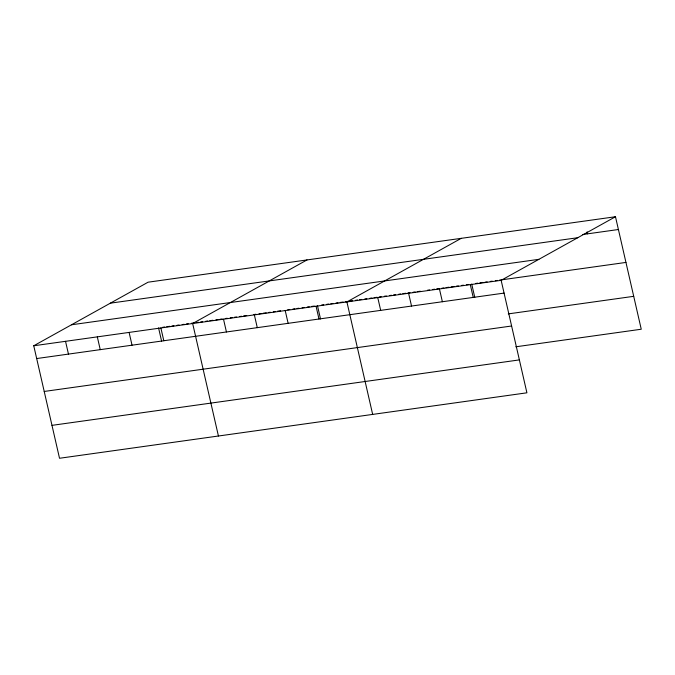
<?xml version="1.0" encoding="UTF-8"?>
<svg xmlns="http://www.w3.org/2000/svg" width="675" height="675" viewBox="0 0 675 675"><rect width="100%" height="100%" fill="white"/><g stroke="black" fill="none" stroke-linecap="round" stroke-linejoin="round"><path stroke-width="1.01" d="M615.482 216.734L501.145 280.319L526.913 392.808L59.518 458.266L33.75 345.769L148.087 282.192L615.482 216.734L641.25 329.231L515.801 346.798M307.007 259.934L192.662 323.511L218.43 436.008M461.244 238.334L346.908 301.919L372.668 414.408M582.424 234.554L618.41 229.517M110.354 303.168L577.749 237.718M71.483 324.785L538.878 259.335M162.658 327.299L164.708 327.012M166.759 326.725L169.83 326.295M171.88 326.008L173.931 325.721M177.01 325.291L179.061 325.004M182.132 324.574L184.182 324.287M186.232 324L188.283 323.713M191.363 323.283L193.413 322.996M196.484 322.566L198.534 322.279M200.585 321.992L202.643 321.705M205.715 321.275L207.765 320.979M209.815 320.692L212.895 320.262M215.966 319.832L218.017 319.545M220.067 319.258L222.117 318.971M225.197 318.541L227.247 318.254M230.318 317.824L232.369 317.537M234.419 317.25L236.469 316.963M239.549 316.533L241.599 316.246M243.65 315.959L246.729 315.529M253.901 314.525L255.952 314.238M259.031 313.808L261.082 313.521M263.132 313.234L266.203 312.803M268.253 312.517L270.304 312.23M273.383 311.791L275.434 311.504M277.484 311.217L280.555 310.787M287.736 309.783L289.786 309.496M292.866 309.066L294.916 308.779M296.966 308.492L299.017 308.205M302.088 307.775L304.138 307.488M307.218 307.058L309.268 306.771M311.318 306.484L314.39 306.053M321.578 305.049L323.637 304.754M326.725 304.324L328.776 304.037M330.834 303.75L332.893 303.463M335.973 303.033L338.032 302.738M340.09 302.451L343.178 302.02M345.229 301.733L347.288 301.447M350.376 301.016L352.426 300.729M355.514 300.291L357.573 300.004M359.623 299.717L361.682 299.43M364.77 299L366.829 298.713M369.908 298.274L371.967 297.987M374.026 297.7L377.106 297.27M379.164 296.983L381.223 296.696M384.303 296.266L386.362 295.971M389.45 295.54L391.5 295.253M393.559 294.967L395.618 294.68M398.697 294.249L400.756 293.954M402.815 293.667L405.903 293.237M407.953 292.95L410.012 292.663M413.1 292.233L415.15 291.946M417.209 291.651L420.297 291.22M427.494 290.216L429.553 289.929M432.633 289.491L434.692 289.204M436.75 288.917L438.801 288.63M441.889 288.2L443.947 287.913M445.998 287.626L449.086 287.187M451.145 286.9L454.224 286.47M456.283 286.183L458.342 285.896M461.422 285.466L463.48 285.171M466.568 284.74L468.627 284.453M475.824 283.449L477.875 283.163M479.933 282.867L483.022 282.437M485.072 282.15L487.131 281.863M490.219 281.433L492.278 281.146M495.357 280.707L497.416 280.42M499.475 280.133L625.953 262.423M33.75 345.769L501.145 280.319M36.678 358.552L504.073 293.093M508.267 313.892L633.715 296.325M44.212 391.458L511.608 326M51.975 425.36L519.37 359.902M587.115 231.871L587.562 233.837M471.707 284.023L474.77 297.38M470.298 284.639L473.226 297.413M439.45 288.959L442.378 301.733M408.603 293.279L411.531 306.053M377.755 297.599L380.683 310.373M317.469 305.623L320.524 318.98M316.06 306.239L318.988 319.013M285.213 310.559L288.132 323.333M254.357 314.879L257.285 327.653M223.509 319.191L226.437 331.973M160.878 327.966L163.806 340.748M158.557 327.873L161.612 341.229M129.102 332.412L132.03 345.195M97.318 336.867L100.246 349.65M65.534 341.314L68.462 354.097"/></g></svg>
